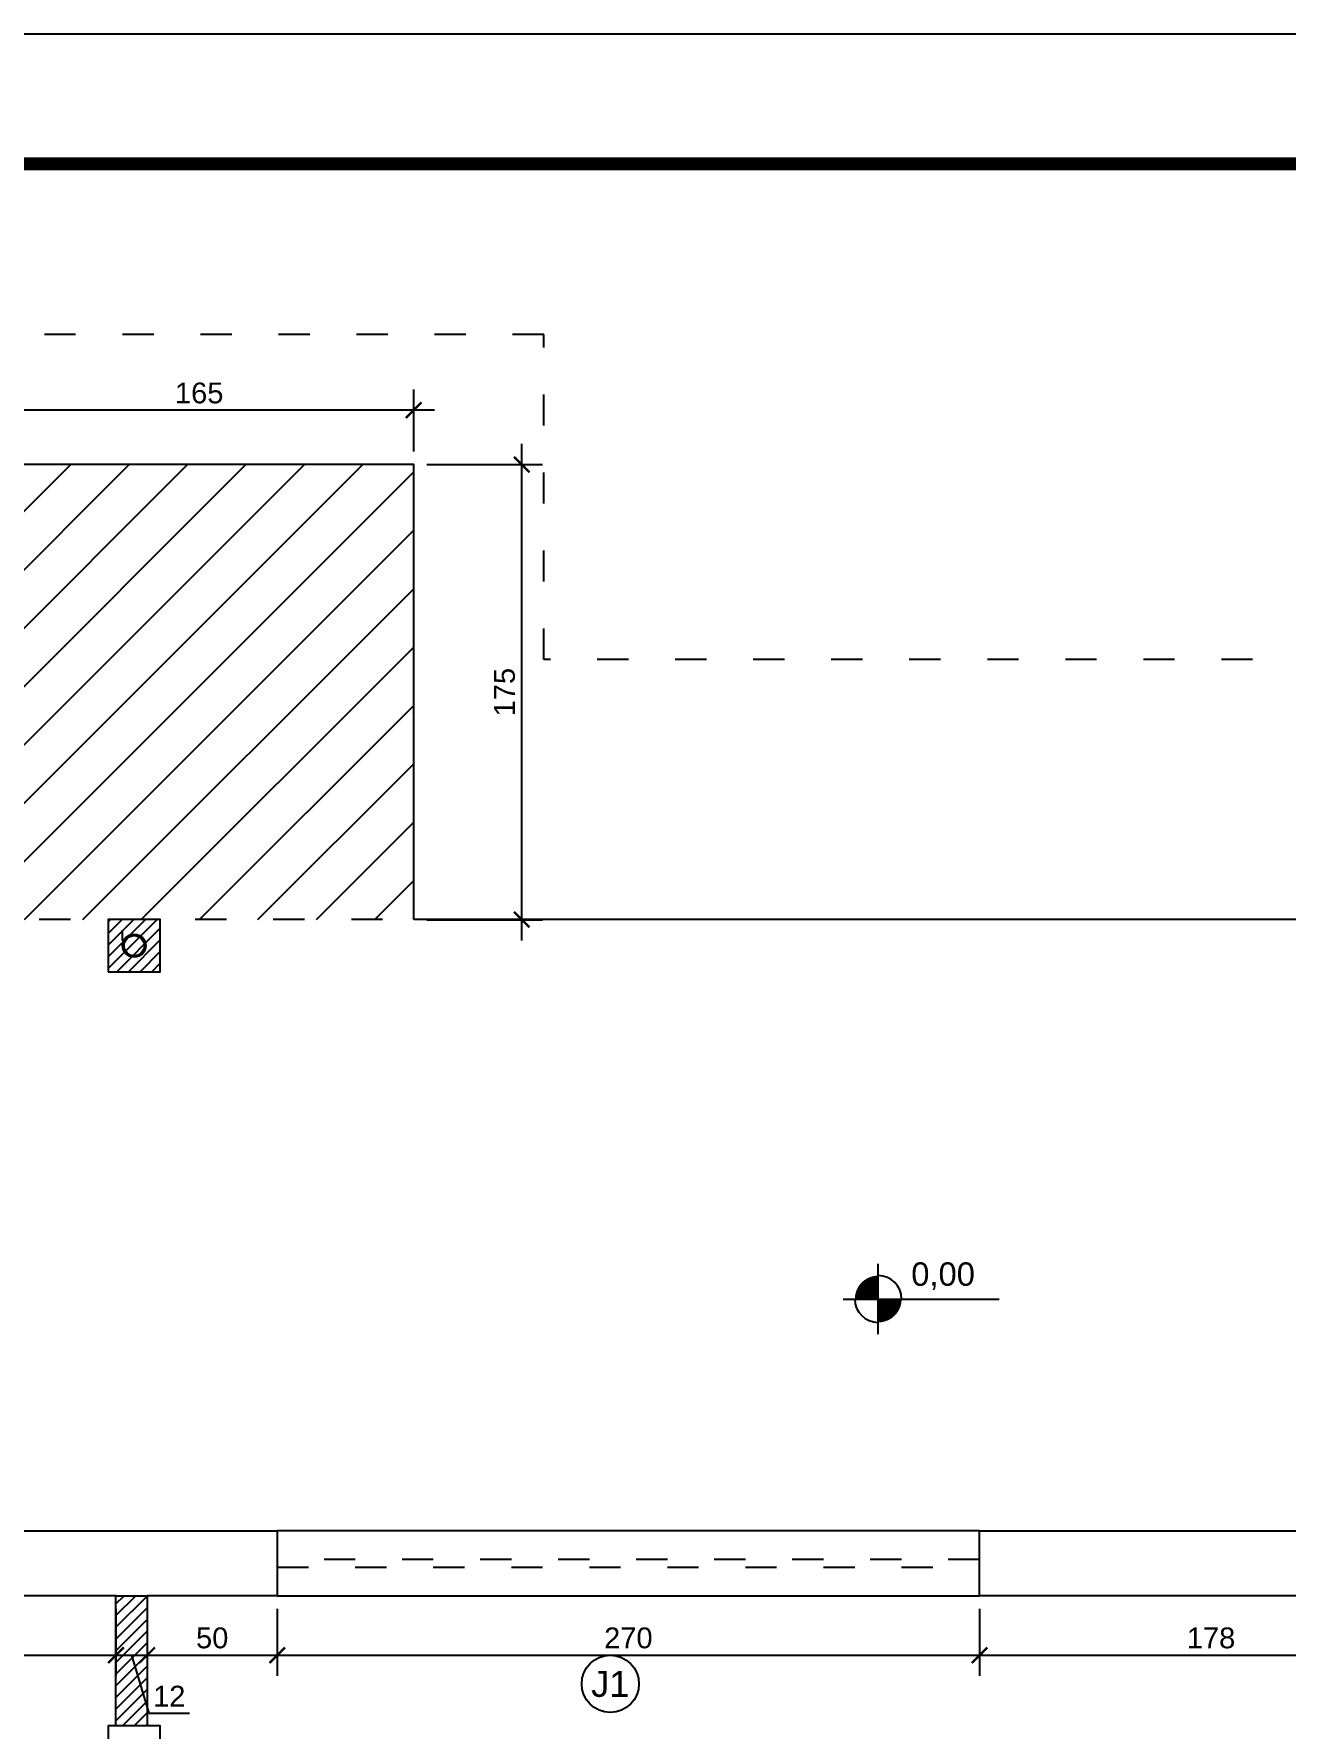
# Model space of a CAD drawing. Header units: millimetres. Extents: x 175 to 8625, y 306 to 3276.
# Drawn here: x 1516 to 1997, y 2624 to 3276 of the extents above; entities that cross this region are included whole.
import ezdxf
from ezdxf.enums import TextEntityAlignment as Align

# ---------------------------------------------------------------- set-up
doc = ezdxf.new("R2010")
doc.units = ezdxf.units.MM
doc.linetypes.add('ACAD_ISO03W100', pattern=[30, 12, -18])
for name, color, linetype in [('3', 1, 'Continuous'), ('construir', 10, 'Continuous'), ('CONSTRUIR - CARTONADO', 161, 'Continuous'), ('COTA', 8, 'Continuous'), ('Esquadrias', 4, 'Continuous'), ('Estrutura', 49, 'Continuous'), ('LEGENDA', 7, 'Continuous'), ('PAREDE', 5, 'Continuous'), ('PISO', 3, 'Continuous'), ('Projeções', 6, 'ACAD_ISO03W100'), ('Texto', 7, 'Continuous'), ('VISTA 02', 1, 'Continuous')]:
    doc.layers.add(name, color=color, linetype=linetype)
doc.styles.add('ARIAL', font='Arial.ttf')
doc.dimstyles.new('COTA 50', dxfattribs={"dimscale": 0.5, "dimtxt": 16, "dimasz": 12, "dimexe": 16, "dimexo": 10, "dimgap": 5, "dimtad": 1, "dimrnd": 0.5, "dimtxsty": 'ARIAL', "dimblk": 'ARCHTICK', "dimcen": 2.5, "dimdle": 16, "dimclrd": 8, "dimclre": 8, "dimclrt": 7, "dimadec": 0, "dimazin": 0, "dimtfac": 1, "dimtmove": 1, "dimatfit": 3, "dimfxl": 1, "dimarcsym": 0})

# ---------------------------------------------------------------- blocks, each defined once
blk = doc.blocks.new('IND.ESQ.')
at = {"layer": 'Texto'}
blk.add_circle((0, 0), 5.5, dxfattribs=at)
at = {"layer": 'Texto', "style": 'ARIAL'}
blk.add_attdef('PP', text='', height=5, dxfattribs=at).set_placement((0, 0), align=Align.MIDDLE_CENTER)
blk = doc.blocks.new('A1 sem aba')
at = {"layer": 'LEGENDA'}
blk.add_lwpolyline([(-169, 59.4), (0, 59.4), (0, 0), (-169, 0), (-169, 59.4)], close=True, dxfattribs=at)
at = {"layer": 'LEGENDA', "const_width": 0.1}
blk.add_lwpolyline([(-1, 58.4), (-1, 1), (-166.5, 1), (-166.5, 58.4)], close=True, dxfattribs=at)
blk = doc.blocks.new('_ArchTick')
at = {"layer": 'Texto', "color": 0, "const_width": 0.15}
blk.add_lwpolyline([(-0.5, -0.5), (0.5, 0.5)], dxfattribs=at)
blk = doc.blocks.new('*D83')
at = {"layer": 'COTA', "color": 8, "lineweight": -2, "transparency": 16777216}
for p, q in [((1369.63, 2670.6), (1369.63, 2644.78)), ((1547.63, 2670.6), (1547.63, 2644.78)), ((1361.63, 2652.78), (1555.63, 2652.78))]:
    blk.add_line(p, q, dxfattribs=at)
at = {"layer": 'Defpoints', "color": 0, "lineweight": -3, "transparency": 16777216}
for p in [(1369.63, 2675.6), (1547.63, 2675.6), (1547.63, 2652.78)]:
    blk.add_point(p, dxfattribs=at)
at = {"layer": 'COTA', "color": 8, "lineweight": -2, "transparency": 16777216, "xscale": 6, "yscale": 6, "zscale": 6, "rotation": 180}
blk.add_blockref('_ArchTick', (1369.63, 2652.78), dxfattribs=at)
at = {"layer": 'COTA', "color": 8, "lineweight": -2, "transparency": 16777216, "xscale": 6, "yscale": 6, "zscale": 6}
blk.add_blockref('_ArchTick', (1547.63, 2652.78), dxfattribs=at)
at = {"layer": 'COTA', "color": 7, "lineweight": -2, "transparency": 16777216, "insert": (1458.63, 2659.37), "char_height": 8, "attachment_point": 5, "style": 'ARIAL'}
blk.add_mtext('178', dxfattribs=at)
blk = doc.blocks.new('*D84')
at = {"layer": 'COTA', "color": 8, "lineweight": -2, "transparency": 16777216}
for p, q in [((1547.63, 2670.6), (1547.63, 2644.78)), ((1559.63, 2670.6), (1559.63, 2644.78)), ((1539.63, 2652.78), (1567.63, 2652.78)), ((1553.63, 2652.78), (1560.32, 2630.5)), ((1560.32, 2630.5), (1575.94, 2630.5))]:
    blk.add_line(p, q, dxfattribs=at)
at = {"layer": 'Defpoints', "color": 0, "lineweight": -3, "transparency": 16777216}
for p in [(1547.63, 2675.6), (1559.63, 2675.6), (1559.63, 2652.78)]:
    blk.add_point(p, dxfattribs=at)
at = {"layer": 'COTA', "color": 8, "lineweight": -2, "transparency": 16777216, "xscale": 6, "yscale": 6, "zscale": 6, "rotation": 180}
blk.add_blockref('_ArchTick', (1547.63, 2652.78), dxfattribs=at)
at = {"layer": 'COTA', "color": 8, "lineweight": -2, "transparency": 16777216, "xscale": 6, "yscale": 6, "zscale": 6}
blk.add_blockref('_ArchTick', (1559.63, 2652.78), dxfattribs=at)
at = {"layer": 'COTA', "color": 7, "lineweight": -2, "transparency": 16777216, "insert": (1568.13, 2637.02), "char_height": 8, "attachment_point": 5, "style": 'ARIAL'}
blk.add_mtext('12', dxfattribs=at)
blk = doc.blocks.new('*D85')
at = {"layer": 'COTA', "color": 8, "lineweight": -2, "transparency": 16777216}
for p, q in [((1559.63, 2670.6), (1559.63, 2644.78)), ((1609.63, 2670.6), (1609.63, 2644.78)), ((1551.63, 2652.78), (1617.63, 2652.78))]:
    blk.add_line(p, q, dxfattribs=at)
at = {"layer": 'Defpoints', "color": 0, "lineweight": -3, "transparency": 16777216}
for p in [(1559.63, 2675.6), (1609.63, 2675.6), (1609.63, 2652.78)]:
    blk.add_point(p, dxfattribs=at)
at = {"layer": 'COTA', "color": 8, "lineweight": -2, "transparency": 16777216, "xscale": 6, "yscale": 6, "zscale": 6, "rotation": 180}
blk.add_blockref('_ArchTick', (1559.63, 2652.78), dxfattribs=at)
at = {"layer": 'COTA', "color": 8, "lineweight": -2, "transparency": 16777216, "xscale": 6, "yscale": 6, "zscale": 6}
blk.add_blockref('_ArchTick', (1609.63, 2652.78), dxfattribs=at)
at = {"layer": 'COTA', "color": 7, "lineweight": -2, "transparency": 16777216, "insert": (1584.63, 2659.37), "char_height": 8, "attachment_point": 5, "style": 'ARIAL'}
blk.add_mtext('50', dxfattribs=at)
blk = doc.blocks.new('*D86')
at = {"layer": 'COTA', "color": 8, "lineweight": -2, "transparency": 16777216}
for p, q in [((1609.63, 2670.6), (1609.63, 2644.78)), ((1879.63, 2670.6), (1879.63, 2644.78)), ((1601.63, 2652.78), (1887.63, 2652.78))]:
    blk.add_line(p, q, dxfattribs=at)
at = {"layer": 'Defpoints', "color": 0, "lineweight": -3, "transparency": 16777216}
for p in [(1609.63, 2675.6), (1879.63, 2675.6), (1879.63, 2652.78)]:
    blk.add_point(p, dxfattribs=at)
at = {"layer": 'COTA', "color": 8, "lineweight": -2, "transparency": 16777216, "xscale": 6, "yscale": 6, "zscale": 6, "rotation": 180}
blk.add_blockref('_ArchTick', (1609.63, 2652.78), dxfattribs=at)
at = {"layer": 'COTA', "color": 8, "lineweight": -2, "transparency": 16777216, "xscale": 6, "yscale": 6, "zscale": 6}
blk.add_blockref('_ArchTick', (1879.63, 2652.78), dxfattribs=at)
at = {"layer": 'COTA', "color": 7, "lineweight": -2, "transparency": 16777216, "insert": (1744.63, 2659.37), "char_height": 8, "attachment_point": 5, "style": 'ARIAL'}
blk.add_mtext('270', dxfattribs=at)
blk = doc.blocks.new('*D87')
at = {"layer": 'COTA', "color": 8, "lineweight": -2, "transparency": 16777216}
for p, q in [((1879.63, 2670.6), (1879.63, 2644.78)), ((2057.63, 2670.6), (2057.63, 2644.78)), ((1871.63, 2652.78), (2065.63, 2652.78))]:
    blk.add_line(p, q, dxfattribs=at)
at = {"layer": 'Defpoints', "color": 0, "lineweight": -3, "transparency": 16777216}
for p in [(1879.63, 2675.6), (2057.63, 2675.6), (2057.63, 2652.78)]:
    blk.add_point(p, dxfattribs=at)
at = {"layer": 'COTA', "color": 8, "lineweight": -2, "transparency": 16777216, "xscale": 6, "yscale": 6, "zscale": 6, "rotation": 180}
blk.add_blockref('_ArchTick', (1879.63, 2652.78), dxfattribs=at)
at = {"layer": 'COTA', "color": 8, "lineweight": -2, "transparency": 16777216, "xscale": 6, "yscale": 6, "zscale": 6}
blk.add_blockref('_ArchTick', (2057.63, 2652.78), dxfattribs=at)
at = {"layer": 'COTA', "color": 7, "lineweight": -2, "transparency": 16777216, "insert": (1968.63, 2659.37), "char_height": 8, "attachment_point": 5, "style": 'ARIAL'}
blk.add_mtext('178', dxfattribs=at)
blk = doc.blocks.new('A$C1DFB60F3')
at = {"layer": 'Texto', "color": 0, "linetype": 'ByBlock'}
for p, q in [((0, -13.5), (0, 13.5)), ((-13.5, 0), (46.5, 0))]:
    blk.add_line(p, q, dxfattribs=at)
at = {"layer": 'Texto', "color": 0, "linetype": 'ByBlock', "const_width": 9}
for points in [[(-4.5, 0, -0.414214), (0, 4.5, -0.618034)], [(0, -4.5, 0.414214), (4.5, 0, 0.618034)]]:
    blk.add_lwpolyline(points, format="xyb", dxfattribs=at)
at = {"layer": 'Texto', "color": 0, "linetype": 'ByBlock'}
for start, end in [(0, 90), (180, 270)]:
    blk.add_arc((0, 0), 9, start, end, dxfattribs=at)
at = {"layer": 'Texto', "color": 0, "linetype": 'ByBlock', "style": 'ARIAL'}
blk.add_attdef('0,00', (12.7, 5.1), '', height=9, dxfattribs=at)
blk = doc.blocks.new('*D625')
at = {"layer": 'COTA', "color": 8, "lineweight": -2, "transparency": 16777216}
for p, q in [((1497.13, 3115.6), (1497.13, 3139.51)), ((1662.13, 3115.6), (1662.13, 3139.51)), ((1670.13, 3131.51), (1489.13, 3131.51))]:
    blk.add_line(p, q, dxfattribs=at)
at = {"layer": 'Defpoints', "color": 0, "lineweight": -3, "transparency": 16777216}
for p in [(1497.13, 3131.51), (1497.13, 3110.6), (1662.13, 3110.6)]:
    blk.add_point(p, dxfattribs=at)
at = {"layer": 'COTA', "color": 8, "lineweight": -2, "transparency": 16777216, "xscale": 6, "yscale": 6, "zscale": 6, "rotation": 180}
blk.add_blockref('_ArchTick', (1497.13, 3131.51), dxfattribs=at)
at = {"layer": 'COTA', "color": 8, "lineweight": -2, "transparency": 16777216, "xscale": 6, "yscale": 6, "zscale": 6}
blk.add_blockref('_ArchTick', (1662.13, 3131.51), dxfattribs=at)
at = {"layer": 'COTA', "color": 7, "lineweight": -2, "transparency": 16777216, "insert": (1579.63, 3138.09), "char_height": 8, "attachment_point": 5, "style": 'ARIAL'}
blk.add_mtext('165', dxfattribs=at)
blk = doc.blocks.new('*D922')
at = {"layer": 'COTA', "color": 8, "lineweight": -2, "transparency": 16777216}
for p, q in [((1703.62, 2927.6), (1703.62, 3118.6)), ((1667.13, 3110.6), (1711.62, 3110.6)), ((1667.13, 2935.6), (1711.62, 2935.6))]:
    blk.add_line(p, q, dxfattribs=at)
at = {"layer": 'Defpoints', "color": 0, "lineweight": -3, "transparency": 16777216}
for p in [(1662.13, 3110.6), (1703.62, 3110.6), (1662.13, 2935.6)]:
    blk.add_point(p, dxfattribs=at)
at = {"layer": 'COTA', "color": 8, "lineweight": -2, "transparency": 16777216, "xscale": 6, "yscale": 6, "zscale": 6}
for p, rotation in [((1703.62, 3110.6), 90), ((1703.62, 2935.6), 270)]:
    blk.add_blockref('_ArchTick', p, dxfattribs=dict(at, rotation=rotation))
at = {"layer": 'COTA', "color": 7, "lineweight": -2, "transparency": 16777216, "insert": (1697.04, 3023.1), "char_height": 8, "attachment_point": 5, "rotation": 90, "style": 'ARIAL'}
blk.add_mtext('175', dxfattribs=at)

msp = doc.modelspace()

# ---------------------------------------------------------------- hatches: boundary and pattern name
at = {"layer": 'construir'}
h = msp.add_hatch(dxfattribs=at)
h.set_pattern_fill('ANSI31', color=256, scale=5, style=0)
h.set_pattern_definition([(45, (-3975.442, -8030.208), (-11.22532, 11.22532), [])])
h.paths.add_polyline_path([(1662.133, 2935.603), (1662.133, 3110.603), (537.133, 3110.603), (537.133, 2935.603), (1182.133, 2935.603), (1182.133, 2935.603)])
h.paths.add_polyline_path([(5569.633, 3165.603), (4284.633, 3165.603), (4284.633, 2935.603), (5569.633, 2935.603)])
h = msp.add_hatch(dxfattribs=at)
h.set_pattern_fill('ANSI31', color=256, style=0)
h.set_pattern_definition([(45, (-3820.442, -9443.8905), (-2.245064, 2.245064), [])])
h.paths.add_polyline_path([(1544.634, 2915.603), (1564.634, 2915.603), (1564.634, 2935.603), (1544.634, 2935.603)])
at = {"layer": 'CONSTRUIR - CARTONADO'}
h = msp.add_hatch(dxfattribs=at)
h.set_pattern_fill('ANSI31', color=256, style=0)
h.set_pattern_definition([(45, (1549.6333, 1475.6033), (-2.245064, 2.245064), [])])
h.paths.add_polyline_path([(1559.633, 1565.603), (1547.633, 1565.603), (1547.633, 1475.603), (1559.633, 1475.603)])
h.paths.add_polyline_path([(1559.633, 2075.603), (1559.633, 1605.603), (1547.633, 1605.603), (1547.633, 2075.603)])
h.paths.add_polyline_path([(1547.633, 2585.603), (1559.633, 2585.603), (1559.633, 2115.603), (1547.633, 2115.603)])
h.paths.add_polyline_path([(1547.633, 2675.603), (1559.633, 2675.603), (1559.633, 2625.603), (1547.633, 2625.603)])

# ---------------------------------------------------------------- linework, layer by layer
at = {"layer": '3', "linetype": 'Continuous'}
for radius in [4.445, 3.895]:
    msp.add_circle((1554.633, 2925.603), radius, dxfattribs=at)
at = {"layer": 'CONSTRUIR - CARTONADO'}
msp.add_lwpolyline([(1547.633, 2675.603), (1559.633, 2675.603), (1559.633, 2625.603), (1547.633, 2625.603)], close=True, dxfattribs=at)
at = {"layer": 'Esquadrias'}
msp.add_lwpolyline([(1609.633, 2675.603), (1879.633, 2675.603), (1879.633, 2700.603), (1609.633, 2700.603)], close=True, dxfattribs=at)
at = {"layer": 'Esquadrias', "linetype": 'ACAD_ISO03W100'}
msp.add_lwpolyline([(1609.633, 2686.603), (1879.633, 2686.603), (1879.633, 2689.603), (1609.633, 2689.603)], close=True, dxfattribs=at)
at = {"layer": 'Estrutura', "linetype": 'Continuous'}
for points in [[(1544.634, 2915.603), (1564.634, 2915.603), (1564.634, 2935.603), (1544.634, 2935.603), (1544.634, 2915.603)], [(1544.634, 2915.603), (1564.634, 2915.603), (1564.634, 2935.603), (1544.634, 2935.603), (1544.634, 2915.603)], [(1544.634, 2585.603), (1564.634, 2585.603), (1564.634, 2625.603), (1544.634, 2625.603), (1544.634, 2585.603)]]:
    msp.add_lwpolyline(points, dxfattribs=at)
at = {"layer": 'PAREDE', "linetype": 'Continuous'}
for points in [[(1547.633, 2625.603), (1547.633, 2675.603), (1369.633, 2675.603), (1369.633, 2700.603), (1609.633, 2700.603), (1609.633, 2675.603), (1559.633, 2675.603), (1559.633, 2625.603)], [(2057.633, 2675.603), (2057.133, 2675.603), (1879.633, 2675.603), (1879.633, 2700.603), (2119.633, 2700.603), (2119.633, 2675.603), (2069.633, 2675.603), (2069.633, 2625.603), (2057.633, 2625.603)]]:
    msp.add_lwpolyline(points, close=True, dxfattribs=at)
at = {"layer": 'PISO'}
for points in [[(1662.133, 2935.603), (1662.133, 3110.603), (1452.133, 3110.603), (1452.133, 3110.603)], [(4794.633, 2935.603), (1662.133, 2935.603)]]:
    msp.add_lwpolyline(points, dxfattribs=at)
at = {"layer": 'Projeções'}
msp.add_line((6960.133, 2935.603), (902.133, 2935.603), dxfattribs=at)
msp.add_lwpolyline([(6960.133, 2690.603), (6960.133, 2935.603), (6960.133, 3035.603), (5619.633, 3035.603), (5619.633, 3215.603), (4234.633, 3215.603), (4234.633, 3035.603), (1712.133, 3035.603, 0), (1712.133, 3035.603), (1712.133, 3160.603, 0), (1712.133, 3160.603), (457.133, 3160.603), (457.133, 2700.603)], format="xyb", dxfattribs=at)
at = {"layer": 'VISTA 02'}
msp.add_line((1550.188, 2927.603), (1550.188, 2931.603), dxfattribs=at)

# ---------------------------------------------------------------- block references
at = {"layer": 'LEGENDA', "xscale": 49.99999999947613, "yscale": 49.99999999947613, "zscale": 49.99999999947613}
msp.add_blockref('A1 sem aba', (8625.17, 306.203), dxfattribs=at)
at = {"layer": 'LEGENDA'}
msp.add_blockref('A$C1DFB60F3', (1840.685, 2789.73), dxfattribs=at).add_auto_attribs({'0,00': '0,00'})
at = {"layer": 'LEGENDA', "xscale": 2, "yscale": 2, "zscale": 2}
msp.add_blockref('IND.ESQ.', (1737.683, 2641.748), dxfattribs=at).add_auto_attribs({'PP': 'J1'})

# ---------------------------------------------------------------- dimensions: what is measured, and where the dimension line sits
at = {"layer": 'COTA'}
for base, p1, p2, angle, picture, middle in [((1497.133, 3131.51), (1662.133, 3110.603), (1497.133, 3110.603), 180, '*D625', (1579.633, 3138.095)), ((1703.621, 3110.603), (1662.133, 2935.603), (1662.133, 3110.603), 90, '*D922', (1697.036, 3023.103))]:
    dim = msp.add_linear_dim(base=base, p1=p1, p2=p2, angle=angle, dimstyle='COTA 50', dxfattribs=at)
    dim.commit()
    dim.dimension.update_dxf_attribs({"geometry": picture, "text_midpoint": middle})
for base, p1, p2, picture, middle in [((1547.633, 2652.783), (1369.633, 2675.603), (1547.633, 2675.603), '*D83', (1458.633, 2659.367)), ((1559.633, 2652.783), (1547.633, 2675.603), (1559.633, 2675.603), '*D84', (1562.818, 2637.017)), ((1609.633, 2652.783), (1559.633, 2675.603), (1609.633, 2675.603), '*D85', (1584.633, 2659.367)), ((1879.633, 2652.783), (1609.633, 2675.603), (1879.633, 2675.603), '*D86', (1744.633, 2659.367)), ((2057.633, 2652.783), (1879.633, 2675.603), (2057.633, 2675.603), '*D87', (1968.633, 2659.367))]:
    dim = msp.add_linear_dim(base=base, p1=p1, p2=p2, dimstyle='COTA 50', dxfattribs=at)
    dim.commit()
    dim.dimension.update_dxf_attribs({"geometry": picture, "text_midpoint": middle})

doc.saveas('drawing.dxf')
